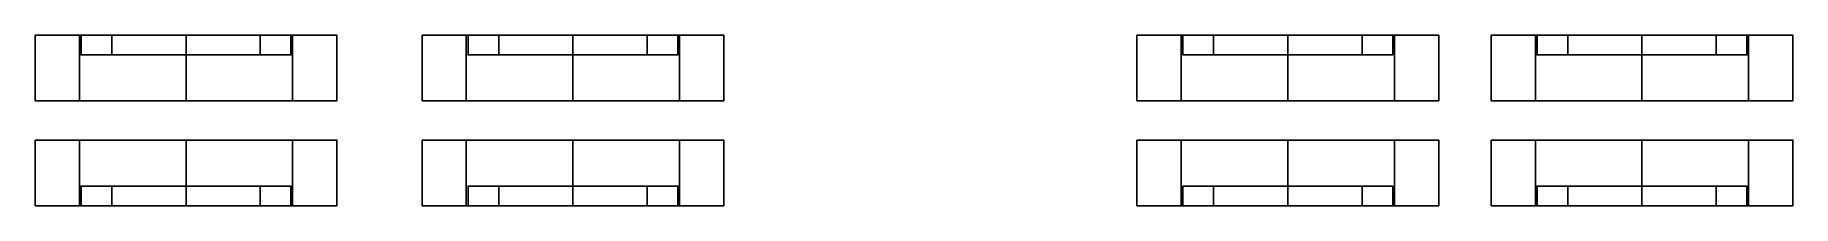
# Model space of a CAD drawing. Extents: x -1.35 to 1.33, y -2.73 to -2.47.
import ezdxf

# ---------------------------------------------------------------- set-up
doc = ezdxf.new("R2010")
doc.units = 0
doc.layers.add('WHEELS', color=2, linetype='CONTINUOUS')

msp = doc.modelspace()

# ---------------------------------------------------------------- linework, layer by layer
at = {"layer": 'WHEELS'}
for points in [[(-1.2826, -2.47, 1.4874), (-1.35, -2.47, 1.65), (-1.28, -2.47, 1.65), (-1.2331, -2.47, 1.5369)], [(-1.35, -2.47, 1.65), (-1.2826, -2.47, 1.8126), (-1.2331, -2.47, 1.7631), (-1.28, -2.47, 1.65)], [(-1.2826, -2.57, 1.4874), (-1.35, -2.57, 1.65), (-1.35, -2.47, 1.65), (-1.2826, -2.47, 1.4874)], [(-1.35, -2.57, 1.65), (-1.2826, -2.57, 1.8126), (-1.2826, -2.47, 1.8126), (-1.35, -2.47, 1.65)], [(-1.12, -2.47, 1.42), (-1.2826, -2.47, 1.4874), (-1.2331, -2.47, 1.5369), (-1.12, -2.47, 1.49)], [(-1.2826, -2.47, 1.8126), (-1.12, -2.47, 1.88), (-1.12, -2.47, 1.81), (-1.2331, -2.47, 1.7631)], [(-1.12, -2.57, 1.42), (-1.2826, -2.57, 1.4874), (-1.2826, -2.47, 1.4874), (-1.12, -2.47, 1.42)], [(-1.2826, -2.57, 1.8126), (-1.12, -2.57, 1.88), (-1.12, -2.47, 1.88), (-1.2826, -2.47, 1.8126)], [(-1.28, -2.5, 1.65), (-1.2331, -2.5, 1.5369), (-1.2331, -2.47, 1.5369), (-1.28, -2.47, 1.65)], [(-1.2331, -2.5, 1.7631), (-1.28, -2.5, 1.65), (-1.28, -2.47, 1.65), (-1.2331, -2.47, 1.7631)], [(-1.2331, -2.5, 1.5369), (-1.12, -2.5, 1.49), (-1.12, -2.47, 1.49), (-1.2331, -2.47, 1.5369)], [(-1.12, -2.5, 1.81), (-1.2331, -2.5, 1.7631), (-1.2331, -2.47, 1.7631), (-1.12, -2.47, 1.81)], [(-1.12, -2.47, 1.88), (-0.9574, -2.47, 1.8126), (-1.0069, -2.47, 1.7631), (-1.12, -2.47, 1.81)], [(-1.12, -2.57, 1.88), (-0.9574, -2.57, 1.8126), (-0.9574, -2.47, 1.8126), (-1.12, -2.47, 1.88)], [(-0.9574, -2.47, 1.4874), (-1.12, -2.47, 1.42), (-1.12, -2.47, 1.49), (-1.0069, -2.47, 1.5369)], [(-0.9574, -2.57, 1.4874), (-1.12, -2.57, 1.42), (-1.12, -2.47, 1.42), (-0.9574, -2.47, 1.4874)], [(-1.0069, -2.5, 1.7631), (-1.12, -2.5, 1.81), (-1.12, -2.47, 1.81), (-1.0069, -2.47, 1.7631)], [(-1.12, -2.5, 1.49), (-1.0069, -2.5, 1.5369), (-1.0069, -2.47, 1.5369), (-1.12, -2.47, 1.49)], [(-1.0069, -2.5, 1.5369), (-0.96, -2.5, 1.65), (-0.96, -2.47, 1.65), (-1.0069, -2.47, 1.5369)], [(-0.96, -2.5, 1.65), (-1.0069, -2.5, 1.7631), (-1.0069, -2.47, 1.7631), (-0.96, -2.47, 1.65)], [(-0.89, -2.47, 1.65), (-0.9574, -2.47, 1.4874), (-1.0069, -2.47, 1.5369), (-0.96, -2.47, 1.65)], [(-0.9574, -2.47, 1.8126), (-0.89, -2.47, 1.65), (-0.96, -2.47, 1.65), (-1.0069, -2.47, 1.7631)], [(-0.89, -2.57, 1.65), (-0.9574, -2.57, 1.4874), (-0.9574, -2.47, 1.4874), (-0.89, -2.47, 1.65)], [(-0.9574, -2.57, 1.8126), (-0.89, -2.57, 1.65), (-0.89, -2.47, 1.65), (-0.9574, -2.47, 1.8126)], [(-0.6926, -2.47, 1.4874), (-0.76, -2.47, 1.65), (-0.69, -2.47, 1.65), (-0.6431, -2.47, 1.5369)], [(-0.76, -2.47, 1.65), (-0.6926, -2.47, 1.8126), (-0.6431, -2.47, 1.7631), (-0.69, -2.47, 1.65)], [(-0.6926, -2.57, 1.4874), (-0.76, -2.57, 1.65), (-0.76, -2.47, 1.65), (-0.6926, -2.47, 1.4874)], [(-0.76, -2.57, 1.65), (-0.6926, -2.57, 1.8126), (-0.6926, -2.47, 1.8126), (-0.76, -2.47, 1.65)], [(-0.53, -2.47, 1.42), (-0.6926, -2.47, 1.4874), (-0.6431, -2.47, 1.5369), (-0.53, -2.47, 1.49)], [(-0.6926, -2.47, 1.8126), (-0.53, -2.47, 1.88), (-0.53, -2.47, 1.81), (-0.6431, -2.47, 1.7631)], [(-0.53, -2.57, 1.42), (-0.6926, -2.57, 1.4874), (-0.6926, -2.47, 1.4874), (-0.53, -2.47, 1.42)], [(-0.6926, -2.57, 1.8126), (-0.53, -2.57, 1.88), (-0.53, -2.47, 1.88), (-0.6926, -2.47, 1.8126)], [(-0.69, -2.5, 1.65), (-0.6431, -2.5, 1.5369), (-0.6431, -2.47, 1.5369), (-0.69, -2.47, 1.65)], [(-0.6431, -2.5, 1.7631), (-0.69, -2.5, 1.65), (-0.69, -2.47, 1.65), (-0.6431, -2.47, 1.7631)], [(-0.6431, -2.5, 1.5369), (-0.53, -2.5, 1.49), (-0.53, -2.47, 1.49), (-0.6431, -2.47, 1.5369)], [(-0.53, -2.5, 1.81), (-0.6431, -2.5, 1.7631), (-0.6431, -2.47, 1.7631), (-0.53, -2.47, 1.81)], [(-0.53, -2.47, 1.88), (-0.3674, -2.47, 1.8126), (-0.4169, -2.47, 1.7631), (-0.53, -2.47, 1.81)], [(-0.53, -2.57, 1.88), (-0.3674, -2.57, 1.8126), (-0.3674, -2.47, 1.8126), (-0.53, -2.47, 1.88)], [(-0.3674, -2.47, 1.4874), (-0.53, -2.47, 1.42), (-0.53, -2.47, 1.49), (-0.4169, -2.47, 1.5369)], [(-0.3674, -2.57, 1.4874), (-0.53, -2.57, 1.42), (-0.53, -2.47, 1.42), (-0.3674, -2.47, 1.4874)], [(-0.4169, -2.5, 1.7631), (-0.53, -2.5, 1.81), (-0.53, -2.47, 1.81), (-0.4169, -2.47, 1.7631)], [(-0.53, -2.5, 1.49), (-0.4169, -2.5, 1.5369), (-0.4169, -2.47, 1.5369), (-0.53, -2.47, 1.49)], [(-0.3, -2.47, 1.65), (-0.3674, -2.47, 1.4874), (-0.4169, -2.47, 1.5369), (-0.37, -2.47, 1.65)], [(-0.4169, -2.5, 1.5369), (-0.37, -2.5, 1.65), (-0.37, -2.47, 1.65), (-0.4169, -2.47, 1.5369)], [(-0.3674, -2.47, 1.8126), (-0.3, -2.47, 1.65), (-0.37, -2.47, 1.65), (-0.4169, -2.47, 1.7631)], [(-0.37, -2.5, 1.65), (-0.4169, -2.5, 1.7631), (-0.4169, -2.47, 1.7631), (-0.37, -2.47, 1.65)], [(-0.3, -2.57, 1.65), (-0.3674, -2.57, 1.4874), (-0.3674, -2.47, 1.4874), (-0.3, -2.47, 1.65)], [(-0.3674, -2.57, 1.8126), (-0.3, -2.57, 1.65), (-0.3, -2.47, 1.65), (-0.3674, -2.47, 1.8126)], [(0.3974, -2.47, 1.4874), (0.33, -2.47, 1.65), (0.4, -2.47, 1.65), (0.4469, -2.47, 1.5369)], [(0.33, -2.47, 1.65), (0.3974, -2.47, 1.8126), (0.4469, -2.47, 1.7631), (0.4, -2.47, 1.65)], [(0.3974, -2.57, 1.4874), (0.33, -2.57, 1.65), (0.33, -2.47, 1.65), (0.3974, -2.47, 1.4874)], [(0.33, -2.57, 1.65), (0.3974, -2.57, 1.8126), (0.3974, -2.47, 1.8126), (0.33, -2.47, 1.65)], [(0.56, -2.47, 1.42), (0.3974, -2.47, 1.4874), (0.4469, -2.47, 1.5369), (0.56, -2.47, 1.49)], [(0.3974, -2.47, 1.8126), (0.56, -2.47, 1.88), (0.56, -2.47, 1.81), (0.4469, -2.47, 1.7631)], [(0.56, -2.57, 1.42), (0.3974, -2.57, 1.4874), (0.3974, -2.47, 1.4874), (0.56, -2.47, 1.42)], [(0.3974, -2.57, 1.8126), (0.56, -2.57, 1.88), (0.56, -2.47, 1.88), (0.3974, -2.47, 1.8126)], [(0.4, -2.5, 1.65), (0.4469, -2.5, 1.5369), (0.4469, -2.47, 1.5369), (0.4, -2.47, 1.65)], [(0.4469, -2.5, 1.7631), (0.4, -2.5, 1.65), (0.4, -2.47, 1.65), (0.4469, -2.47, 1.7631)], [(0.4469, -2.5, 1.5369), (0.56, -2.5, 1.49), (0.56, -2.47, 1.49), (0.4469, -2.47, 1.5369)], [(0.56, -2.5, 1.81), (0.4469, -2.5, 1.7631), (0.4469, -2.47, 1.7631), (0.56, -2.47, 1.81)], [(0.56, -2.47, 1.88), (0.7226, -2.47, 1.8126), (0.6731, -2.47, 1.7631), (0.56, -2.47, 1.81)], [(0.56, -2.57, 1.88), (0.7226, -2.57, 1.8126), (0.7226, -2.47, 1.8126), (0.56, -2.47, 1.88)], [(0.7226, -2.47, 1.4874), (0.56, -2.47, 1.42), (0.56, -2.47, 1.49), (0.6731, -2.47, 1.5369)], [(0.7226, -2.57, 1.4874), (0.56, -2.57, 1.42), (0.56, -2.47, 1.42), (0.7226, -2.47, 1.4874)], [(0.6731, -2.5, 1.7631), (0.56, -2.5, 1.81), (0.56, -2.47, 1.81), (0.6731, -2.47, 1.7631)], [(0.56, -2.5, 1.49), (0.6731, -2.5, 1.5369), (0.6731, -2.47, 1.5369), (0.56, -2.47, 1.49)], [(0.6731, -2.5, 1.5369), (0.72, -2.5, 1.65), (0.72, -2.47, 1.65), (0.6731, -2.47, 1.5369)], [(0.72, -2.5, 1.65), (0.6731, -2.5, 1.7631), (0.6731, -2.47, 1.7631), (0.72, -2.47, 1.65)], [(0.79, -2.47, 1.65), (0.7226, -2.47, 1.4874), (0.6731, -2.47, 1.5369), (0.72, -2.47, 1.65)], [(0.7226, -2.47, 1.8126), (0.79, -2.47, 1.65), (0.72, -2.47, 1.65), (0.6731, -2.47, 1.7631)], [(0.79, -2.57, 1.65), (0.7226, -2.57, 1.4874), (0.7226, -2.47, 1.4874), (0.79, -2.47, 1.65)], [(0.7226, -2.57, 1.8126), (0.79, -2.57, 1.65), (0.79, -2.47, 1.65), (0.7226, -2.47, 1.8126)], [(0.87, -2.57, 1.65), (0.9374, -2.57, 1.8126), (0.9374, -2.47, 1.8126), (0.87, -2.47, 1.65)], [(0.9374, -2.57, 1.4874), (0.87, -2.57, 1.65), (0.87, -2.47, 1.65), (0.9374, -2.47, 1.4874)], [(0.87, -2.47, 1.65), (0.9374, -2.47, 1.8126), (0.9869, -2.47, 1.7631), (0.94, -2.47, 1.65)], [(0.9374, -2.47, 1.4874), (0.87, -2.47, 1.65), (0.94, -2.47, 1.65), (0.9869, -2.47, 1.5369)], [(0.9374, -2.57, 1.8126), (1.1, -2.57, 1.88), (1.1, -2.47, 1.88), (0.9374, -2.47, 1.8126)], [(1.1, -2.57, 1.42), (0.9374, -2.57, 1.4874), (0.9374, -2.47, 1.4874), (1.1, -2.47, 1.42)], [(0.9374, -2.47, 1.8126), (1.1, -2.47, 1.88), (1.1, -2.47, 1.81), (0.9869, -2.47, 1.7631)], [(1.1, -2.47, 1.42), (0.9374, -2.47, 1.4874), (0.9869, -2.47, 1.5369), (1.1, -2.47, 1.49)], [(0.9869, -2.5, 1.7631), (0.94, -2.5, 1.65), (0.94, -2.47, 1.65), (0.9869, -2.47, 1.7631)], [(0.94, -2.5, 1.65), (0.9869, -2.5, 1.5369), (0.9869, -2.47, 1.5369), (0.94, -2.47, 1.65)], [(1.1, -2.5, 1.81), (0.9869, -2.5, 1.7631), (0.9869, -2.47, 1.7631), (1.1, -2.47, 1.81)], [(0.9869, -2.5, 1.5369), (1.1, -2.5, 1.49), (1.1, -2.47, 1.49), (0.9869, -2.47, 1.5369)], [(1.1, -2.5, 1.49), (1.2131, -2.5, 1.5369), (1.2131, -2.47, 1.5369), (1.1, -2.47, 1.49)], [(1.2131, -2.5, 1.7631), (1.1, -2.5, 1.81), (1.1, -2.47, 1.81), (1.2131, -2.47, 1.7631)], [(1.2626, -2.57, 1.4874), (1.1, -2.57, 1.42), (1.1, -2.47, 1.42), (1.2626, -2.47, 1.4874)], [(1.2626, -2.47, 1.4874), (1.1, -2.47, 1.42), (1.1, -2.47, 1.49), (1.2131, -2.47, 1.5369)], [(1.1, -2.57, 1.88), (1.2626, -2.57, 1.8126), (1.2626, -2.47, 1.8126), (1.1, -2.47, 1.88)], [(1.1, -2.47, 1.88), (1.2626, -2.47, 1.8126), (1.2131, -2.47, 1.7631), (1.1, -2.47, 1.81)], [(1.2626, -2.47, 1.8126), (1.33, -2.47, 1.65), (1.26, -2.47, 1.65), (1.2131, -2.47, 1.7631)], [(1.33, -2.47, 1.65), (1.2626, -2.47, 1.4874), (1.2131, -2.47, 1.5369), (1.26, -2.47, 1.65)], [(1.26, -2.5, 1.65), (1.2131, -2.5, 1.7631), (1.2131, -2.47, 1.7631), (1.26, -2.47, 1.65)], [(1.2131, -2.5, 1.5369), (1.26, -2.5, 1.65), (1.26, -2.47, 1.65), (1.2131, -2.47, 1.5369)], [(1.2626, -2.57, 1.8126), (1.33, -2.57, 1.65), (1.33, -2.47, 1.65), (1.2626, -2.47, 1.8126)], [(1.33, -2.57, 1.65), (1.2626, -2.57, 1.4874), (1.2626, -2.47, 1.4874), (1.33, -2.47, 1.65)], [(-0.96, -2.5, 1.65), (-1.2331, -2.5, 1.5369), (-1.28, -2.5, 1.65), (-1.0069, -2.5, 1.7631)], [(-1.0069, -2.5, 1.7631), (-1.28, -2.5, 1.65), (-1.2331, -2.5, 1.7631), (-1.12, -2.5, 1.81)], [(-1.0069, -2.5, 1.5369), (-1.12, -2.5, 1.49), (-1.2331, -2.5, 1.5369), (-0.96, -2.5, 1.65)], [(-0.37, -2.5, 1.65), (-0.6431, -2.5, 1.5369), (-0.69, -2.5, 1.65), (-0.4169, -2.5, 1.7631)], [(-0.4169, -2.5, 1.7631), (-0.69, -2.5, 1.65), (-0.6431, -2.5, 1.7631), (-0.53, -2.5, 1.81)], [(-0.4169, -2.5, 1.5369), (-0.53, -2.5, 1.49), (-0.6431, -2.5, 1.5369), (-0.37, -2.5, 1.65)], [(0.72, -2.5, 1.65), (0.4469, -2.5, 1.5369), (0.4, -2.5, 1.65), (0.6731, -2.5, 1.7631)], [(0.6731, -2.5, 1.7631), (0.4, -2.5, 1.65), (0.4469, -2.5, 1.7631), (0.56, -2.5, 1.81)], [(0.6731, -2.5, 1.5369), (0.56, -2.5, 1.49), (0.4469, -2.5, 1.5369), (0.72, -2.5, 1.65)], [(1.2131, -2.5, 1.7631), (0.94, -2.5, 1.65), (0.9869, -2.5, 1.7631), (1.1, -2.5, 1.81)], [(1.26, -2.5, 1.65), (0.9869, -2.5, 1.5369), (0.94, -2.5, 1.65), (1.2131, -2.5, 1.7631)], [(1.2131, -2.5, 1.5369), (1.1, -2.5, 1.49), (0.9869, -2.5, 1.5369), (1.26, -2.5, 1.65)], [(-1.2826, -2.57, 1.4874), (-1.12, -2.57, 1.42), (-0.9574, -2.57, 1.4874), (-1.35, -2.57, 1.65)], [(-1.35, -2.57, 1.65), (-0.9574, -2.57, 1.4874), (-0.89, -2.57, 1.65), (-1.2826, -2.57, 1.8126)], [(-1.2826, -2.57, 1.8126), (-0.89, -2.57, 1.65), (-0.9574, -2.57, 1.8126), (-1.12, -2.57, 1.88)], [(-0.76, -2.57, 1.65), (-0.3674, -2.57, 1.4874), (-0.3, -2.57, 1.65), (-0.6926, -2.57, 1.8126)], [(-0.6926, -2.57, 1.4874), (-0.53, -2.57, 1.42), (-0.3674, -2.57, 1.4874), (-0.76, -2.57, 1.65)], [(-0.6926, -2.57, 1.8126), (-0.3, -2.57, 1.65), (-0.3674, -2.57, 1.8126), (-0.53, -2.57, 1.88)], [(0.3974, -2.57, 1.4874), (0.56, -2.57, 1.42), (0.7226, -2.57, 1.4874), (0.33, -2.57, 1.65)], [(0.33, -2.57, 1.65), (0.7226, -2.57, 1.4874), (0.79, -2.57, 1.65), (0.3974, -2.57, 1.8126)], [(0.3974, -2.57, 1.8126), (0.79, -2.57, 1.65), (0.7226, -2.57, 1.8126), (0.56, -2.57, 1.88)], [(0.87, -2.57, 1.65), (1.2626, -2.57, 1.4874), (1.33, -2.57, 1.65), (0.9374, -2.57, 1.8126)], [(0.9374, -2.57, 1.4874), (1.1, -2.57, 1.42), (1.2626, -2.57, 1.4874), (0.87, -2.57, 1.65)], [(0.9374, -2.57, 1.8126), (1.33, -2.57, 1.65), (1.2626, -2.57, 1.8126), (1.1, -2.57, 1.88)], [(-1.2826, -2.63, 1.8126), (-1.35, -2.63, 1.65), (-1.35, -2.73, 1.65), (-1.2826, -2.73, 1.8126)], [(-1.35, -2.63, 1.65), (-1.2826, -2.63, 1.4874), (-1.2826, -2.73, 1.4874), (-1.35, -2.73, 1.65)], [(-0.9574, -2.63, 1.8126), (-1.35, -2.63, 1.65), (-1.2826, -2.63, 1.8126), (-1.12, -2.63, 1.88)], [(-0.89, -2.63, 1.65), (-1.2826, -2.63, 1.4874), (-1.35, -2.63, 1.65), (-0.9574, -2.63, 1.8126)], [(-1.2826, -2.63, 1.4874), (-1.12, -2.63, 1.42), (-1.12, -2.73, 1.42), (-1.2826, -2.73, 1.4874)], [(-1.12, -2.63, 1.88), (-1.2826, -2.63, 1.8126), (-1.2826, -2.73, 1.8126), (-1.12, -2.73, 1.88)], [(-0.9574, -2.63, 1.4874), (-1.12, -2.63, 1.42), (-1.2826, -2.63, 1.4874), (-0.89, -2.63, 1.65)], [(-0.9574, -2.63, 1.8126), (-1.12, -2.63, 1.88), (-1.12, -2.73, 1.88), (-0.9574, -2.73, 1.8126)], [(-1.12, -2.63, 1.42), (-0.9574, -2.63, 1.4874), (-0.9574, -2.73, 1.4874), (-1.12, -2.73, 1.42)], [(-0.89, -2.63, 1.65), (-0.9574, -2.63, 1.8126), (-0.9574, -2.73, 1.8126), (-0.89, -2.73, 1.65)], [(-0.9574, -2.63, 1.4874), (-0.89, -2.63, 1.65), (-0.89, -2.73, 1.65), (-0.9574, -2.73, 1.4874)], [(-0.3674, -2.63, 1.8126), (-0.76, -2.63, 1.65), (-0.6926, -2.63, 1.8126), (-0.53, -2.63, 1.88)], [(-0.3, -2.63, 1.65), (-0.6926, -2.63, 1.4874), (-0.76, -2.63, 1.65), (-0.3674, -2.63, 1.8126)], [(-0.76, -2.63, 1.65), (-0.6926, -2.63, 1.4874), (-0.6926, -2.73, 1.4874), (-0.76, -2.73, 1.65)], [(-0.6926, -2.63, 1.8126), (-0.76, -2.63, 1.65), (-0.76, -2.73, 1.65), (-0.6926, -2.73, 1.8126)], [(-0.53, -2.63, 1.88), (-0.6926, -2.63, 1.8126), (-0.6926, -2.73, 1.8126), (-0.53, -2.73, 1.88)], [(-0.6926, -2.63, 1.4874), (-0.53, -2.63, 1.42), (-0.53, -2.73, 1.42), (-0.6926, -2.73, 1.4874)], [(-0.3674, -2.63, 1.4874), (-0.53, -2.63, 1.42), (-0.6926, -2.63, 1.4874), (-0.3, -2.63, 1.65)], [(-0.53, -2.63, 1.42), (-0.3674, -2.63, 1.4874), (-0.3674, -2.73, 1.4874), (-0.53, -2.73, 1.42)], [(-0.3674, -2.63, 1.8126), (-0.53, -2.63, 1.88), (-0.53, -2.73, 1.88), (-0.3674, -2.73, 1.8126)], [(-0.3674, -2.63, 1.4874), (-0.3, -2.63, 1.65), (-0.3, -2.73, 1.65), (-0.3674, -2.73, 1.4874)], [(-0.3, -2.63, 1.65), (-0.3674, -2.63, 1.8126), (-0.3674, -2.73, 1.8126), (-0.3, -2.73, 1.65)], [(0.3974, -2.63, 1.8126), (0.33, -2.63, 1.65), (0.33, -2.73, 1.65), (0.3974, -2.73, 1.8126)], [(0.33, -2.63, 1.65), (0.3974, -2.63, 1.4874), (0.3974, -2.73, 1.4874), (0.33, -2.73, 1.65)], [(0.7226, -2.63, 1.8126), (0.33, -2.63, 1.65), (0.3974, -2.63, 1.8126), (0.56, -2.63, 1.88)], [(0.79, -2.63, 1.65), (0.3974, -2.63, 1.4874), (0.33, -2.63, 1.65), (0.7226, -2.63, 1.8126)], [(0.3974, -2.63, 1.4874), (0.56, -2.63, 1.42), (0.56, -2.73, 1.42), (0.3974, -2.73, 1.4874)], [(0.56, -2.63, 1.88), (0.3974, -2.63, 1.8126), (0.3974, -2.73, 1.8126), (0.56, -2.73, 1.88)], [(0.7226, -2.63, 1.4874), (0.56, -2.63, 1.42), (0.3974, -2.63, 1.4874), (0.79, -2.63, 1.65)], [(0.7226, -2.63, 1.8126), (0.56, -2.63, 1.88), (0.56, -2.73, 1.88), (0.7226, -2.73, 1.8126)], [(0.56, -2.63, 1.42), (0.7226, -2.63, 1.4874), (0.7226, -2.73, 1.4874), (0.56, -2.73, 1.42)], [(0.79, -2.63, 1.65), (0.7226, -2.63, 1.8126), (0.7226, -2.73, 1.8126), (0.79, -2.73, 1.65)], [(0.7226, -2.63, 1.4874), (0.79, -2.63, 1.65), (0.79, -2.73, 1.65), (0.7226, -2.73, 1.4874)], [(1.33, -2.63, 1.65), (0.9374, -2.63, 1.4874), (0.87, -2.63, 1.65), (1.2626, -2.63, 1.8126)], [(1.2626, -2.63, 1.8126), (0.87, -2.63, 1.65), (0.9374, -2.63, 1.8126), (1.1, -2.63, 1.88)], [(0.87, -2.63, 1.65), (0.9374, -2.63, 1.4874), (0.9374, -2.73, 1.4874), (0.87, -2.73, 1.65)], [(0.9374, -2.63, 1.8126), (0.87, -2.63, 1.65), (0.87, -2.73, 1.65), (0.9374, -2.73, 1.8126)], [(1.2626, -2.63, 1.4874), (1.1, -2.63, 1.42), (0.9374, -2.63, 1.4874), (1.33, -2.63, 1.65)], [(1.1, -2.63, 1.88), (0.9374, -2.63, 1.8126), (0.9374, -2.73, 1.8126), (1.1, -2.73, 1.88)], [(0.9374, -2.63, 1.4874), (1.1, -2.63, 1.42), (1.1, -2.73, 1.42), (0.9374, -2.73, 1.4874)], [(1.1, -2.63, 1.42), (1.2626, -2.63, 1.4874), (1.2626, -2.73, 1.4874), (1.1, -2.73, 1.42)], [(1.2626, -2.63, 1.8126), (1.1, -2.63, 1.88), (1.1, -2.73, 1.88), (1.2626, -2.73, 1.8126)], [(1.2626, -2.63, 1.4874), (1.33, -2.63, 1.65), (1.33, -2.73, 1.65), (1.2626, -2.73, 1.4874)], [(1.33, -2.63, 1.65), (1.2626, -2.63, 1.8126), (1.2626, -2.73, 1.8126), (1.33, -2.73, 1.65)], [(-1.2331, -2.7, 1.5369), (-1.12, -2.7, 1.49), (-1.0069, -2.7, 1.5369), (-1.28, -2.7, 1.65)], [(-1.28, -2.7, 1.65), (-1.0069, -2.7, 1.5369), (-0.96, -2.7, 1.65), (-1.2331, -2.7, 1.7631)], [(-1.28, -2.7, 1.65), (-1.2331, -2.7, 1.7631), (-1.2331, -2.73, 1.7631), (-1.28, -2.73, 1.65)], [(-1.2331, -2.7, 1.5369), (-1.28, -2.7, 1.65), (-1.28, -2.73, 1.65), (-1.2331, -2.73, 1.5369)], [(-1.12, -2.7, 1.49), (-1.2331, -2.7, 1.5369), (-1.2331, -2.73, 1.5369), (-1.12, -2.73, 1.49)], [(-1.2331, -2.7, 1.7631), (-1.12, -2.7, 1.81), (-1.12, -2.73, 1.81), (-1.2331, -2.73, 1.7631)], [(-1.2331, -2.7, 1.7631), (-0.96, -2.7, 1.65), (-1.0069, -2.7, 1.7631), (-1.12, -2.7, 1.81)], [(-1.12, -2.7, 1.81), (-1.0069, -2.7, 1.7631), (-1.0069, -2.73, 1.7631), (-1.12, -2.73, 1.81)], [(-1.0069, -2.7, 1.5369), (-1.12, -2.7, 1.49), (-1.12, -2.73, 1.49), (-1.0069, -2.73, 1.5369)], [(-1.0069, -2.7, 1.7631), (-0.96, -2.7, 1.65), (-0.96, -2.73, 1.65), (-1.0069, -2.73, 1.7631)], [(-0.96, -2.7, 1.65), (-1.0069, -2.7, 1.5369), (-1.0069, -2.73, 1.5369), (-0.96, -2.73, 1.65)], [(-0.6431, -2.7, 1.5369), (-0.69, -2.7, 1.65), (-0.69, -2.73, 1.65), (-0.6431, -2.73, 1.5369)], [(-0.69, -2.7, 1.65), (-0.6431, -2.7, 1.7631), (-0.6431, -2.73, 1.7631), (-0.69, -2.73, 1.65)], [(-0.69, -2.7, 1.65), (-0.4169, -2.7, 1.5369), (-0.37, -2.7, 1.65), (-0.6431, -2.7, 1.7631)], [(-0.6431, -2.7, 1.5369), (-0.53, -2.7, 1.49), (-0.4169, -2.7, 1.5369), (-0.69, -2.7, 1.65)], [(-0.6431, -2.7, 1.7631), (-0.37, -2.7, 1.65), (-0.4169, -2.7, 1.7631), (-0.53, -2.7, 1.81)], [(-0.6431, -2.7, 1.7631), (-0.53, -2.7, 1.81), (-0.53, -2.73, 1.81), (-0.6431, -2.73, 1.7631)], [(-0.53, -2.7, 1.49), (-0.6431, -2.7, 1.5369), (-0.6431, -2.73, 1.5369), (-0.53, -2.73, 1.49)], [(-0.4169, -2.7, 1.5369), (-0.53, -2.7, 1.49), (-0.53, -2.73, 1.49), (-0.4169, -2.73, 1.5369)], [(-0.53, -2.7, 1.81), (-0.4169, -2.7, 1.7631), (-0.4169, -2.73, 1.7631), (-0.53, -2.73, 1.81)], [(-0.37, -2.7, 1.65), (-0.4169, -2.7, 1.5369), (-0.4169, -2.73, 1.5369), (-0.37, -2.73, 1.65)], [(-0.4169, -2.7, 1.7631), (-0.37, -2.7, 1.65), (-0.37, -2.73, 1.65), (-0.4169, -2.73, 1.7631)], [(0.4469, -2.7, 1.5369), (0.56, -2.7, 1.49), (0.6731, -2.7, 1.5369), (0.4, -2.7, 1.65)], [(0.4, -2.7, 1.65), (0.6731, -2.7, 1.5369), (0.72, -2.7, 1.65), (0.4469, -2.7, 1.7631)], [(0.4, -2.7, 1.65), (0.4469, -2.7, 1.7631), (0.4469, -2.73, 1.7631), (0.4, -2.73, 1.65)], [(0.4469, -2.7, 1.5369), (0.4, -2.7, 1.65), (0.4, -2.73, 1.65), (0.4469, -2.73, 1.5369)], [(0.56, -2.7, 1.49), (0.4469, -2.7, 1.5369), (0.4469, -2.73, 1.5369), (0.56, -2.73, 1.49)], [(0.4469, -2.7, 1.7631), (0.56, -2.7, 1.81), (0.56, -2.73, 1.81), (0.4469, -2.73, 1.7631)], [(0.4469, -2.7, 1.7631), (0.72, -2.7, 1.65), (0.6731, -2.7, 1.7631), (0.56, -2.7, 1.81)], [(0.56, -2.7, 1.81), (0.6731, -2.7, 1.7631), (0.6731, -2.73, 1.7631), (0.56, -2.73, 1.81)], [(0.6731, -2.7, 1.5369), (0.56, -2.7, 1.49), (0.56, -2.73, 1.49), (0.6731, -2.73, 1.5369)], [(0.6731, -2.7, 1.7631), (0.72, -2.7, 1.65), (0.72, -2.73, 1.65), (0.6731, -2.73, 1.7631)], [(0.72, -2.7, 1.65), (0.6731, -2.7, 1.5369), (0.6731, -2.73, 1.5369), (0.72, -2.73, 1.65)], [(0.9869, -2.7, 1.5369), (0.94, -2.7, 1.65), (0.94, -2.73, 1.65), (0.9869, -2.73, 1.5369)], [(0.94, -2.7, 1.65), (0.9869, -2.7, 1.7631), (0.9869, -2.73, 1.7631), (0.94, -2.73, 1.65)], [(0.94, -2.7, 1.65), (1.2131, -2.7, 1.5369), (1.26, -2.7, 1.65), (0.9869, -2.7, 1.7631)], [(0.9869, -2.7, 1.5369), (1.1, -2.7, 1.49), (1.2131, -2.7, 1.5369), (0.94, -2.7, 1.65)], [(0.9869, -2.7, 1.7631), (1.26, -2.7, 1.65), (1.2131, -2.7, 1.7631), (1.1, -2.7, 1.81)], [(0.9869, -2.7, 1.7631), (1.1, -2.7, 1.81), (1.1, -2.73, 1.81), (0.9869, -2.73, 1.7631)], [(1.1, -2.7, 1.49), (0.9869, -2.7, 1.5369), (0.9869, -2.73, 1.5369), (1.1, -2.73, 1.49)], [(1.2131, -2.7, 1.5369), (1.1, -2.7, 1.49), (1.1, -2.73, 1.49), (1.2131, -2.73, 1.5369)], [(1.1, -2.7, 1.81), (1.2131, -2.7, 1.7631), (1.2131, -2.73, 1.7631), (1.1, -2.73, 1.81)], [(1.26, -2.7, 1.65), (1.2131, -2.7, 1.5369), (1.2131, -2.73, 1.5369), (1.26, -2.73, 1.65)], [(1.2131, -2.7, 1.7631), (1.26, -2.7, 1.65), (1.26, -2.73, 1.65), (1.2131, -2.73, 1.7631)], [(-1.2826, -2.73, 1.8126), (-1.35, -2.73, 1.65), (-1.28, -2.73, 1.65), (-1.2331, -2.73, 1.7631)], [(-1.35, -2.73, 1.65), (-1.2826, -2.73, 1.4874), (-1.2331, -2.73, 1.5369), (-1.28, -2.73, 1.65)], [(-1.2826, -2.73, 1.4874), (-1.12, -2.73, 1.42), (-1.12, -2.73, 1.49), (-1.2331, -2.73, 1.5369)], [(-1.12, -2.73, 1.88), (-1.2826, -2.73, 1.8126), (-1.2331, -2.73, 1.7631), (-1.12, -2.73, 1.81)], [(-0.9574, -2.73, 1.8126), (-1.12, -2.73, 1.88), (-1.12, -2.73, 1.81), (-1.0069, -2.73, 1.7631)], [(-1.12, -2.73, 1.42), (-0.9574, -2.73, 1.4874), (-1.0069, -2.73, 1.5369), (-1.12, -2.73, 1.49)], [(-0.89, -2.73, 1.65), (-0.9574, -2.73, 1.8126), (-1.0069, -2.73, 1.7631), (-0.96, -2.73, 1.65)], [(-0.9574, -2.73, 1.4874), (-0.89, -2.73, 1.65), (-0.96, -2.73, 1.65), (-1.0069, -2.73, 1.5369)], [(-0.76, -2.73, 1.65), (-0.6926, -2.73, 1.4874), (-0.6431, -2.73, 1.5369), (-0.69, -2.73, 1.65)], [(-0.6926, -2.73, 1.8126), (-0.76, -2.73, 1.65), (-0.69, -2.73, 1.65), (-0.6431, -2.73, 1.7631)], [(-0.53, -2.73, 1.88), (-0.6926, -2.73, 1.8126), (-0.6431, -2.73, 1.7631), (-0.53, -2.73, 1.81)], [(-0.6926, -2.73, 1.4874), (-0.53, -2.73, 1.42), (-0.53, -2.73, 1.49), (-0.6431, -2.73, 1.5369)], [(-0.53, -2.73, 1.42), (-0.3674, -2.73, 1.4874), (-0.4169, -2.73, 1.5369), (-0.53, -2.73, 1.49)], [(-0.3674, -2.73, 1.8126), (-0.53, -2.73, 1.88), (-0.53, -2.73, 1.81), (-0.4169, -2.73, 1.7631)], [(-0.3674, -2.73, 1.4874), (-0.3, -2.73, 1.65), (-0.37, -2.73, 1.65), (-0.4169, -2.73, 1.5369)], [(-0.3, -2.73, 1.65), (-0.3674, -2.73, 1.8126), (-0.4169, -2.73, 1.7631), (-0.37, -2.73, 1.65)], [(0.3974, -2.73, 1.8126), (0.33, -2.73, 1.65), (0.4, -2.73, 1.65), (0.4469, -2.73, 1.7631)], [(0.33, -2.73, 1.65), (0.3974, -2.73, 1.4874), (0.4469, -2.73, 1.5369), (0.4, -2.73, 1.65)], [(0.3974, -2.73, 1.4874), (0.56, -2.73, 1.42), (0.56, -2.73, 1.49), (0.4469, -2.73, 1.5369)], [(0.56, -2.73, 1.88), (0.3974, -2.73, 1.8126), (0.4469, -2.73, 1.7631), (0.56, -2.73, 1.81)], [(0.7226, -2.73, 1.8126), (0.56, -2.73, 1.88), (0.56, -2.73, 1.81), (0.6731, -2.73, 1.7631)], [(0.56, -2.73, 1.42), (0.7226, -2.73, 1.4874), (0.6731, -2.73, 1.5369), (0.56, -2.73, 1.49)], [(0.79, -2.73, 1.65), (0.7226, -2.73, 1.8126), (0.6731, -2.73, 1.7631), (0.72, -2.73, 1.65)], [(0.7226, -2.73, 1.4874), (0.79, -2.73, 1.65), (0.72, -2.73, 1.65), (0.6731, -2.73, 1.5369)], [(0.87, -2.73, 1.65), (0.9374, -2.73, 1.4874), (0.9869, -2.73, 1.5369), (0.94, -2.73, 1.65)], [(0.9374, -2.73, 1.8126), (0.87, -2.73, 1.65), (0.94, -2.73, 1.65), (0.9869, -2.73, 1.7631)], [(1.1, -2.73, 1.88), (0.9374, -2.73, 1.8126), (0.9869, -2.73, 1.7631), (1.1, -2.73, 1.81)], [(0.9374, -2.73, 1.4874), (1.1, -2.73, 1.42), (1.1, -2.73, 1.49), (0.9869, -2.73, 1.5369)], [(1.1, -2.73, 1.42), (1.2626, -2.73, 1.4874), (1.2131, -2.73, 1.5369), (1.1, -2.73, 1.49)], [(1.2626, -2.73, 1.8126), (1.1, -2.73, 1.88), (1.1, -2.73, 1.81), (1.2131, -2.73, 1.7631)], [(1.2626, -2.73, 1.4874), (1.33, -2.73, 1.65), (1.26, -2.73, 1.65), (1.2131, -2.73, 1.5369)], [(1.33, -2.73, 1.65), (1.2626, -2.73, 1.8126), (1.2131, -2.73, 1.7631), (1.26, -2.73, 1.65)]]:
    msp.add_3dface(points, dxfattribs=at)

doc.saveas('drawing.dxf')
